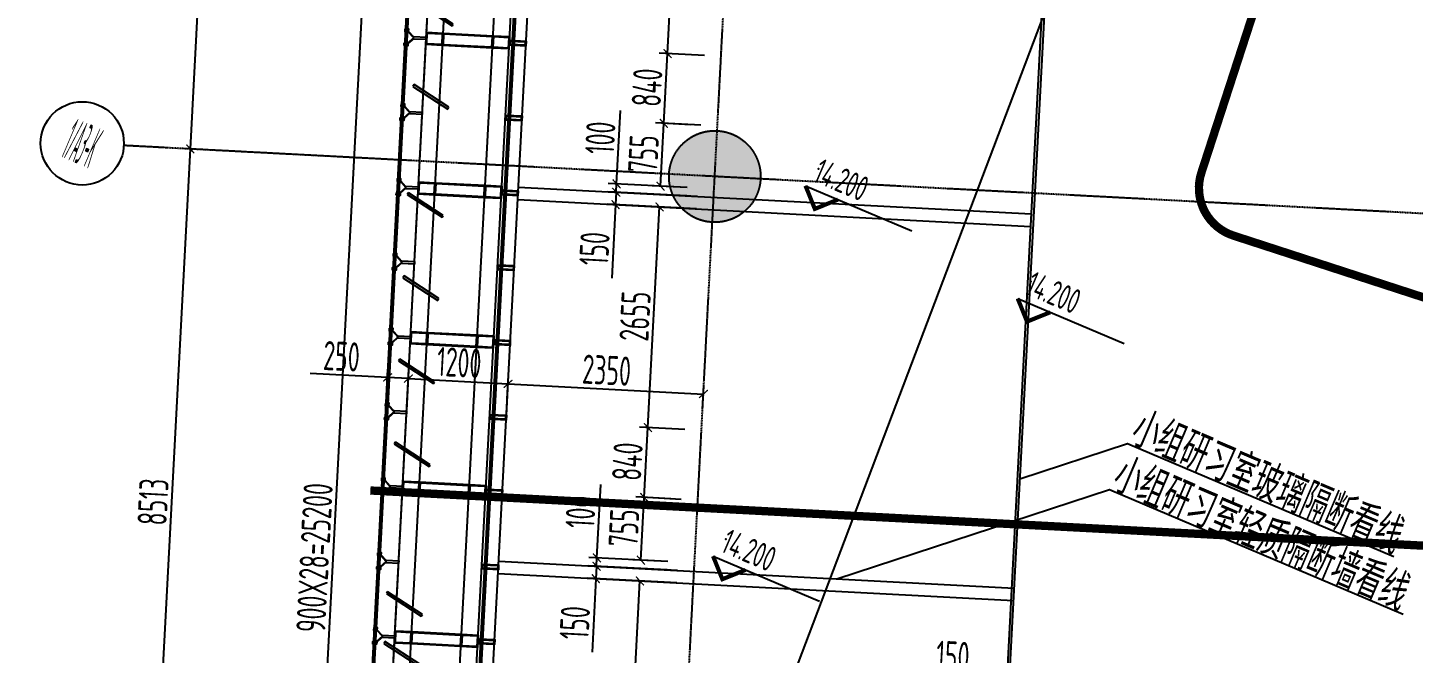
# Model space of a CAD drawing. Extents: x -3523 to 12007717, y -6694179 to 21431.
# Drawn here: x 11889920 to 11906569, y -6406538 to -6399022 of the extents above; entities that cross this region are included whole.
import ezdxf
from ezdxf.enums import TextEntityAlignment as Align
from ezdxf.xclip import XClip

# ---------------------------------------------------------------- set-up
doc = ezdxf.new("R2010")
doc.units = 0
doc.header["$LTSCALE"] = 10
doc.header["$MEASUREMENT"] = 0
doc.header["$XCLIPFRAME"] = 0
for name, pattern in [('A3-RG-axis-100$0$CENTER', [2, 1.25, -0.25, 0.25, -0.25]), ('A3-RI-4F$0$DASH', [0.35, 0.25, -0.1]), ('A3-SYMB-4F-100$0$$AUDIT_BAD_LTYPE2', [0]), ('DASHED2', [0.375, 0.25, -0.125])]:
    doc.linetypes.add(name, pattern=pattern)
for name, color, linetype in [('A-CLOD', 200, 'Continuous'), ('A3-RB-4F-100$0$A-DIMS-100', 1, 'Continuous'), ('A3-RG-axis-100$0$A-DIMS-100', 1, 'Continuous'), ('A3-RG-axis-100$0$A-GRID', 1, 'A3-RG-axis-100$0$CENTER'), ('A3-RG-axis-100$0$A-SYMB', 4, 'Continuous'), ('A3-RI-4F$0$A-DETAILS', 11, 'Continuous'), ('A3-RI-4F$0$A-FACD-ALUM', 30, 'Continuous'), ('A3-RI-4F$0$A-GLAZ', 140, 'Continuous'), ('A3-RI-4F$0$A-SYMB-VOID', 35, 'Continuous'), ('A3-RI-4F$0$A-WALL-FINI', 95, 'Continuous'), ('A3-RI-4F$0$A-WALL-STUD', 2, 'Continuous'), ('A3-RS-1F$0$A-HATH-GRAY', 8, 'Continuous'), ('A3-RS-1F$0$A-WALL', 7, 'Continuous'), ('A3-SYMB-4F-100$0$$AUDIT_BAD_LAYER1', 7, 'Continuous'), ('A3-SYMB-4F-100$0$A-SYMB', 4, 'Continuous'), ('A3-SYMB-4F-100$0$A-SYMB-AREA', 4, 'Continuous'), ('A3-SYMB-4F-100$0$A-SYMB-NAME', 4, 'Continuous'), ('A3-SYMB-4F-100$0$A-SYMB-NAME-E', 4, 'Continuous')]:
    doc.layers.add(name, color=color, linetype=linetype)
doc.layers.add('A3-RI-4F$0$临时层', color=140, linetype='Continuous', plot=False)
doc.styles.add('A3-RB-4F-100$0$XD2008', font='xd-hzs.shx', dxfattribs={"width": 0.7, "bigfont": 'xd-hztxt.shx'})
doc.styles.add('A3-RG-axis-100$0$ECADI', font='hzs.shx', dxfattribs={"width": 0.7, "bigfont": 'hztxt.shx'})
doc.styles.add('A3-RG-axis-100$0$XD2008', font='xd-hzs.shx', dxfattribs={"width": 0.7, "bigfont": 'xd-hztxt.shx'})
doc.styles.add('A3-SYMB-4F-100$0$ECADI', font='hzs.shx', dxfattribs={"width": 0.7, "bigfont": 'hztxt.shx'})
doc.styles.add('A3-SYMB-4F-100$0$XD2008', font='hzs.shx', dxfattribs={"width": 0.7, "bigfont": 'hztxt.shx'})
doc.dimstyles.new('A3-RB-4F-100$0$XD100$0', dxfattribs={"dimscale": 100, "dimtxt": 3.5, "dimasz": 1, "dimexe": 1, "dimexo": 2, "dimgap": 0.5, "dimtad": 1, "dimdec": 0, "dimdsep": 46, "dimtxsty": 'A3-RB-4F-100$0$XD2008', "dimblk1": 'A3-RB-4F-100$0$_ARCHTICK', "dimblk2": 'A3-RB-4F-100$0$_ARCHTICK', "dimsah": 1, "dimcen": 2.5, "dimclrt": 4, "dimaunit": 1, "dimadec": 0, "dimazin": 0, "dimtfac": 1, "dimtdec": 0, "dimtix": 1, "dimtmove": 0, "dimatfit": 3, "dimfxl": 0, "dimtolj": 1, "dimtzin": 0, "dimarcsym": 0})
doc.dimstyles.new('A3-RG-axis-100$0$XD100$0', dxfattribs={"dimscale": 100, "dimtxt": 3.5, "dimasz": 1, "dimexe": 1, "dimexo": 2, "dimgap": 0.5, "dimtad": 1, "dimdec": 0, "dimdsep": 46, "dimtxsty": 'A3-RG-axis-100$0$XD2008', "dimblk1": 'A3-RG-axis-100$0$_ARCHTICK', "dimblk2": 'A3-RG-axis-100$0$_ARCHTICK', "dimsah": 1, "dimcen": 2.5, "dimclrt": 4, "dimaunit": 1, "dimadec": 0, "dimazin": 0, "dimtfac": 1, "dimtdec": 0, "dimtix": 1, "dimtmove": 0, "dimatfit": 3, "dimfxl": 0, "dimtolj": 1, "dimtzin": 0, "dimarcsym": 0})

# ---------------------------------------------------------------- blocks, each defined once
blk = doc.blocks.new('A3-RI-4F$0$MRY-m_louver-vert-center - 4250h x 2500w x 500d - 25t - 1000 oc - -30 deg-1446859-3RD FLOOR PLAN')
at = {"layer": 'A3-RI-4F$0$A-FACD-ALUM'}
for p, q in [((-1522, -88), (-1772, -521)), ((-1750, -533), (-1500, -100)), ((-1500, -100), (-1522, -88)), ((-522, -88), (-772, -521)), ((-750, -533), (-500, -100)), ((-500, -100), (-522, -88)), ((478, -88), (228, -521)), ((250, -533), (500, -100)), ((500, -100), (478, -88)), ((1478, -88), (1228, -521)), ((1250, -533), (1500, -100)), ((1500, -100), (1478, -88)), ((-1772, -521), (-1750, -533)), ((-772, -521), (-750, -533)), ((228, -521), (250, -533)), ((1228, -521), (1250, -533))]:
    blk.add_line(p, q, dxfattribs=at)
blk = doc.blocks.new('A3-RI-4F$0$MRY-m_louver-vert-center - 9000h x 2500w x 500d - 25t - 600 oc - -30 deg-1445515-3RD FLOOR PLAN - BW')
at = {"layer": 'A3-RI-4F$0$A-FACD-ALUM'}
for p, q in [((-922, -88), (-1172, -521)), ((-1150, -533), (-900, -100)), ((-900, -100), (-922, -88)), ((-322, -88), (-572, -521)), ((-550, -533), (-300, -100)), ((-300, -100), (-322, -88)), ((278, -88), (28, -521)), ((50, -533), (300, -100)), ((300, -100), (278, -88)), ((878, -88), (628, -521)), ((650, -533), (900, -100)), ((900, -100), (878, -88)), ((-1172, -521), (-1150, -533)), ((-572, -521), (-550, -533)), ((28, -521), (50, -533)), ((628, -521), (650, -533))]:
    blk.add_line(p, q, dxfattribs=at)
blk = doc.blocks.new('A3-RI-4F')
at = {"layer": 'A3-RI-4F$0$A-DETAILS'}
for p, q in [((11894558, -6399143), (11894484, -6399209)), ((11894558, -6399150), (11894489, -6399212)), ((11894558, -6399143), (11894492, -6399070)), ((11894558, -6399136), (11894497, -6399068)), ((11894511, -6400042), (11894437, -6400108)), ((11894511, -6400042), (11894445, -6399968)), ((11894511, -6400035), (11894450, -6399967)), ((11894510, -6400049), (11894442, -6400110)), ((11894464, -6400941), (11894398, -6400867)), ((11894464, -6400934), (11894403, -6400865)), ((11894464, -6400941), (11894390, -6401007)), ((11894463, -6400948), (11894395, -6401009)), ((11894417, -6401839), (11894343, -6401906)), ((11894416, -6401846), (11894348, -6401908)), ((11894417, -6401839), (11894350, -6401766)), ((11894417, -6401832), (11894356, -6401764)), ((11894370, -6402738), (11894303, -6402665)), ((11894370, -6402731), (11894308, -6402663)), ((11894370, -6402738), (11894296, -6402804)), ((11894369, -6402745), (11894301, -6402807)), ((11894322, -6403637), (11894249, -6403703)), ((11894322, -6403644), (11894254, -6403706)), ((11894322, -6403637), (11894256, -6403563)), ((11894323, -6403630), (11894261, -6403562)), ((11894275, -6404536), (11894202, -6404602)), ((11894275, -6404536), (11894209, -6404462)), ((11894276, -6404529), (11894214, -6404460)), ((11894275, -6404543), (11894207, -6404604)), ((11894228, -6405434), (11894162, -6405361)), ((11894229, -6405427), (11894167, -6405359)), ((11894228, -6405434), (11894155, -6405501)), ((11894228, -6405442), (11894160, -6405503)), ((11894181, -6406333), (11894108, -6406399)), ((11894181, -6406340), (11894112, -6406402)), ((11894181, -6406333), (11894115, -6406260)), ((11894182, -6406326), (11894120, -6406258))]:
    blk.add_line(p, q, dxfattribs=at)
for points in [[(11894453, -6399037), (11894452, -6399067), (11894462, -6399068), (11894463, -6399038)], [(11894488, -6399039), (11894487, -6399069), (11894497, -6399070), (11894498, -6399040)], [(11894443, -6399237), (11894444, -6399207), (11894454, -6399208), (11894453, -6399238)], [(11894478, -6399239), (11894479, -6399209), (11894489, -6399210), (11894488, -6399240)], [(11894557, -6399158), (11894559, -6399128), (11894709, -6399136), (11894707, -6399166)], [(11894704, -6399226), (11894712, -6399076), (11894911, -6399087), (11894904, -6399236)], [(11894714, -6399216), (11894721, -6399087), (11894901, -6399096), (11894894, -6399226)], [(11894904, -6399236), (11894911, -6399087), (11895511, -6399118), (11895503, -6399268)], [(11894914, -6399227), (11894921, -6399097), (11895500, -6399127), (11895493, -6399257)], [(11895503, -6399268), (11895511, -6399118), (11895710, -6399128), (11895702, -6399278)], [(11895513, -6399258), (11895520, -6399128), (11895700, -6399138), (11895693, -6399268)], [(11895705, -6399233), (11895708, -6399173), (11895908, -6399184), (11895905, -6399244)], [(11895715, -6399224), (11895717, -6399184), (11895897, -6399193), (11895895, -6399233)], [(11894406, -6399936), (11894405, -6399966), (11894415, -6399967), (11894416, -6399937)], [(11894441, -6399938), (11894440, -6399968), (11894450, -6399969), (11894451, -6399939)], [(11894510, -6400057), (11894512, -6400027), (11894661, -6400035), (11894660, -6400065)], [(11894396, -6400136), (11894397, -6400106), (11894407, -6400107), (11894406, -6400137)], [(11894431, -6400138), (11894432, -6400108), (11894442, -6400108), (11894441, -6400138)], [(11895658, -6400132), (11895661, -6400072), (11895861, -6400083), (11895857, -6400142)], [(11895668, -6400123), (11895670, -6400083), (11895850, -6400092), (11895848, -6400132)], [(11894359, -6400835), (11894358, -6400865), (11894368, -6400866), (11894369, -6400836)], [(11894394, -6400837), (11894393, -6400867), (11894403, -6400867), (11894404, -6400837)], [(11894610, -6401023), (11894617, -6400874), (11894817, -6400884), (11894809, -6401034)], [(11894349, -6401035), (11894350, -6401005), (11894360, -6401005), (11894359, -6401035)], [(11894384, -6401037), (11894385, -6401007), (11894395, -6401007), (11894394, -6401037)], [(11894463, -6400956), (11894465, -6400926), (11894614, -6400934), (11894613, -6400963)], [(11894620, -6401014), (11894627, -6400884), (11894807, -6400894), (11894800, -6401023)], [(11894809, -6401034), (11894817, -6400884), (11895416, -6400915), (11895409, -6401065)], [(11894820, -6401024), (11894827, -6400895), (11895406, -6400925), (11895399, -6401055)], [(11895409, -6401065), (11895416, -6400915), (11895616, -6400926), (11895608, -6401076)], [(11895419, -6401056), (11895426, -6400926), (11895606, -6400935), (11895599, -6401065)], [(11895611, -6401031), (11895614, -6400971), (11895813, -6400981), (11895810, -6401041)], [(11895621, -6401021), (11895623, -6400981), (11895803, -6400991), (11895801, -6401031)], [(11894312, -6401734), (11894310, -6401764), (11894320, -6401764), (11894322, -6401734)], [(11894347, -6401736), (11894345, -6401766), (11894355, -6401766), (11894357, -6401736)], [(11894416, -6401854), (11894417, -6401824), (11894567, -6401832), (11894566, -6401862)], [(11895564, -6401930), (11895567, -6401870), (11895766, -6401880), (11895763, -6401940)], [(11894302, -6401934), (11894303, -6401904), (11894313, -6401904), (11894312, -6401934)], [(11894337, -6401935), (11894338, -6401905), (11894348, -6401906), (11894347, -6401936)], [(11895574, -6401920), (11895576, -6401880), (11895756, -6401890), (11895754, -6401930)], [(11894265, -6402633), (11894263, -6402663), (11894273, -6402663), (11894275, -6402633)], [(11894300, -6402634), (11894298, -6402664), (11894308, -6402665), (11894310, -6402635)], [(11894515, -6402821), (11894523, -6402671), (11894723, -6402682), (11894715, -6402831)], [(11894526, -6402811), (11894533, -6402682), (11894712, -6402691), (11894706, -6402821)], [(11894715, -6402831), (11894723, -6402682), (11895322, -6402713), (11895314, -6402863)], [(11894726, -6402822), (11894732, -6402692), (11895312, -6402722), (11895305, -6402852)], [(11894254, -6402832), (11894256, -6402802), (11894266, -6402803), (11894264, -6402833)], [(11894289, -6402834), (11894291, -6402804), (11894301, -6402805), (11894299, -6402835)], [(11894369, -6402753), (11894370, -6402723), (11894520, -6402731), (11894519, -6402761)], [(11895314, -6402863), (11895322, -6402713), (11895522, -6402723), (11895514, -6402873)], [(11895325, -6402853), (11895332, -6402724), (11895511, -6402733), (11895505, -6402863)], [(11895516, -6402828), (11895520, -6402768), (11895719, -6402779), (11895716, -6402839)], [(11895527, -6402819), (11895529, -6402779), (11895709, -6402788), (11895707, -6402828)], [(11894218, -6403531), (11894216, -6403561), (11894226, -6403562), (11894228, -6403532)], [(11894253, -6403533), (11894251, -6403563), (11894261, -6403564), (11894263, -6403534)], [(11894207, -6403731), (11894209, -6403701), (11894219, -6403702), (11894217, -6403732)], [(11894242, -6403733), (11894244, -6403703), (11894254, -6403703), (11894252, -6403733)], [(11894322, -6403652), (11894323, -6403622), (11894473, -6403630), (11894471, -6403660)], [(11895469, -6403727), (11895472, -6403667), (11895672, -6403678), (11895669, -6403738)], [(11895480, -6403718), (11895482, -6403678), (11895662, -6403687), (11895660, -6403727)], [(11894171, -6404430), (11894169, -6404460), (11894179, -6404461), (11894181, -6404431)], [(11894206, -6404432), (11894204, -6404462), (11894214, -6404462), (11894216, -6404432)], [(11894275, -6404551), (11894276, -6404521), (11894426, -6404529), (11894424, -6404559)], [(11894421, -6404618), (11894429, -6404469), (11894629, -6404479), (11894621, -6404629)], [(11894432, -6404609), (11894439, -6404479), (11894618, -6404489), (11894611, -6404618)], [(11894621, -6404629), (11894629, -6404479), (11895228, -6404511), (11895220, -6404660)], [(11894631, -6404619), (11894638, -6404490), (11895217, -6404520), (11895211, -6404650)], [(11895220, -6404660), (11895228, -6404511), (11895428, -6404521), (11895420, -6404671)], [(11895231, -6404651), (11895237, -6404521), (11895417, -6404530), (11895410, -6404660)], [(11894160, -6404630), (11894162, -6404600), (11894172, -6404600), (11894170, -6404630)], [(11894195, -6404632), (11894197, -6404602), (11894207, -6404602), (11894205, -6404632)], [(11895422, -6404626), (11895425, -6404566), (11895625, -6404576), (11895622, -6404636)], [(11895433, -6404616), (11895435, -6404576), (11895615, -6404586), (11895612, -6404626)], [(11894124, -6405329), (11894122, -6405359), (11894132, -6405359), (11894134, -6405329)], [(11894159, -6405331), (11894157, -6405361), (11894167, -6405361), (11894169, -6405331)], [(11894113, -6405529), (11894115, -6405499), (11894125, -6405499), (11894123, -6405529)], [(11894148, -6405530), (11894150, -6405500), (11894160, -6405501), (11894158, -6405531)], [(11894227, -6405449), (11894229, -6405419), (11894379, -6405427), (11894377, -6405457)], [(11895375, -6405525), (11895378, -6405465), (11895578, -6405475), (11895575, -6405535)], [(11895386, -6405515), (11895388, -6405475), (11895567, -6405485), (11895565, -6405525)], [(11894077, -6406228), (11894075, -6406258), (11894085, -6406258), (11894087, -6406228)], [(11894111, -6406229), (11894110, -6406259), (11894120, -6406260), (11894121, -6406230)], [(11894180, -6406348), (11894182, -6406318), (11894332, -6406326), (11894330, -6406356)], [(11894327, -6406416), (11894335, -6406266), (11894535, -6406277), (11894527, -6406426)], [(11894338, -6406407), (11894344, -6406277), (11894524, -6406286), (11894517, -6406416)], [(11894527, -6406426), (11894535, -6406277), (11895134, -6406308), (11895126, -6406458)], [(11894537, -6406417), (11894544, -6406287), (11895123, -6406318), (11895116, -6406447)], [(11895126, -6406458), (11895134, -6406308), (11895333, -6406319), (11895326, -6406468)], [(11895136, -6406448), (11895143, -6406319), (11895323, -6406328), (11895316, -6406458)], [(11895328, -6406423), (11895331, -6406363), (11895531, -6406374), (11895528, -6406434)], [(11894066, -6406427), (11894068, -6406397), (11894078, -6406398), (11894076, -6406428)], [(11894101, -6406429), (11894103, -6406399), (11894113, -6406400), (11894111, -6406430)], [(11895339, -6406414), (11895341, -6406374), (11895520, -6406383), (11895518, -6406423)]]:
    blk.add_lwpolyline(points, close=True, dxfattribs=at)
at = {"layer": 'A3-RI-4F$0$A-GLAZ'}
for p, q in [((11902455, -6392149), (11900973, -6420424)), ((11902485, -6392143), (11901002, -6420436)), ((11893427, -6418807), (11894806, -6392498)), ((11893453, -6418791), (11894830, -6392516)), ((11894758, -6417976), (11896053, -6393263)), ((11894783, -6417960), (11896077, -6393278))]:
    blk.add_line(p, q, dxfattribs=at)
at = {"layer": 'A3-RI-4F$0$A-SYMB-VOID'}
blk.add_lwpolyline([(11894928, -6417869), (11903466, -6395341), (11913721, -6391274)], dxfattribs=at)
at = {"layer": 'A3-RI-4F$0$A-WALL-FINI'}
for p, q in [((11893686, -6418645), (11895047, -6392685)), ((11893893, -6418516), (11895243, -6392768)), ((11894514, -6418128), (11895825, -6393124)), ((11894721, -6417998), (11896019, -6393242)), ((11894928, -6417869), (11896213, -6393361))]:
    blk.add_line(p, q, dxfattribs=at)
at = {"layer": 'A3-RI-4F$0$A-WALL-STUD'}
for p, q in [((11895816, -6400936), (11901977, -6401259)), ((11895808, -6401086), (11901970, -6401409)), ((11895580, -6405430), (11901772, -6405755)), ((11895572, -6405580), (11901764, -6405905))]:
    blk.add_line(p, q, dxfattribs=at)
at = {"layer": 'A3-RI-4F$0$临时层', "linetype": 'A3-RI-4F$0$DASH', "const_width": 100}
blk.add_lwpolyline([(11894037, -6404582), (11910091, -6405423)], dxfattribs=at)
at = {"layer": 'A3-RI-4F$0$A-FACD-ALUM'}
for name, p, rotation in [('A3-RI-4F$0$MRY-m_louver-vert-center - 4250h x 2500w x 500d - 25t - 1000 oc - -30 deg-1446859-3RD FLOOR PLAN', (11894541, -6398203), 86.99999999865307), ('A3-RI-4F$0$MRY-m_louver-vert-center - 4250h x 2500w x 500d - 25t - 1000 oc - -30 deg-1446859-3RD FLOOR PLAN', (11894316, -6402498), 86.99999999865307), ('A3-RI-4F$0$MRY-m_louver-vert-center - 9000h x 2500w x 500d - 25t - 600 oc - -30 deg-1445515-3RD FLOOR PLAN - BW', (11894096, -6406692), 86.99999999988873)]:
    blk.add_blockref(name, p, dxfattribs=dict(at, rotation=rotation))
blk = doc.blocks.new('A3-RG-axis-100$0$_ARCHTICK')
at = {"color": 0, "linetype": 'ByBlock', "const_width": 0.15}
blk.add_lwpolyline([(-0.5, -0.5), (0.5, 0.5)], dxfattribs=at)
blk = doc.blocks.new('*D233')
at = {"layer": 'A3-RG-axis-100$0$A-DIMS-100', "color": 0, "lineweight": -2}
for p, q in [((11891874, -6400479), (11892319, -6391978)), ((11896670, -6392206), (11892219, -6391972)), ((11894431, -6400613), (11891774, -6400474))]:
    blk.add_line(p, q, dxfattribs=at)
at = {"layer": 'Defpoints', "color": 0}
for p in [(11892319, -6391978), (11896869, -6392216), (11894631, -6400624)]:
    blk.add_point(p, dxfattribs=at)
at = {"layer": 'A3-RG-axis-100$0$A-DIMS-100', "color": 0, "lineweight": -2, "xscale": 100, "yscale": 100, "zscale": 100}
for p, rotation in [((11892319, -6391978), 86.99999999989261), ((11891874, -6400479), 266.9999999998926)]:
    blk.add_blockref('A3-RG-axis-100$0$_ARCHTICK', p, dxfattribs=dict(at, rotation=rotation))
at = {"layer": 'A3-RG-axis-100$0$A-DIMS-100', "color": 4, "insert": (11891872, -6396217), "char_height": 350, "attachment_point": 5, "rotation": 87, "style": 'A3-RG-axis-100$0$XD2008'}
blk.add_mtext('\\A1;8513', dxfattribs=at)
blk = doc.blocks.new('A3-RG-axis-100$0$ECADI-TAG-GRID')
at = {"color": 13}
blk.add_circle((0, 0), 5, dxfattribs=at)
at = {"style": 'A3-RG-axis-100$0$XD2008', "width": 0.7}
blk.add_attdef('GRID', text='', height=5, dxfattribs=at).set_placement((0, 0), align=Align.MIDDLE)
blk = doc.blocks.new('*D245')
at = {"layer": 'A3-RG-axis-100$0$A-DIMS-100', "color": 0, "lineweight": -2}
for p, q in [((11891428, -6408981), (11891874, -6400479)), ((11893932, -6400587), (11891774, -6400474)), ((11893486, -6409089), (11891328, -6408976))]:
    blk.add_line(p, q, dxfattribs=at)
at = {"layer": 'Defpoints', "color": 0}
for p in [(11891874, -6400479), (11894131, -6400598), (11893686, -6409100)]:
    blk.add_point(p, dxfattribs=at)
at = {"layer": 'A3-RG-axis-100$0$A-DIMS-100', "color": 0, "lineweight": -2, "xscale": 100, "yscale": 100, "zscale": 100}
for p, rotation in [((11891874, -6400479), 87.00005815433344), ((11891428, -6408981), 267.0000581543334)]:
    blk.add_blockref('A3-RG-axis-100$0$_ARCHTICK', p, dxfattribs=dict(at, rotation=rotation))
at = {"layer": 'A3-RG-axis-100$0$A-DIMS-100', "color": 4, "insert": (11891426, -6404719), "char_height": 350, "attachment_point": 5, "rotation": 87.0001, "style": 'A3-RG-axis-100$0$XD2008'}
blk.add_mtext('\\A1;8513', dxfattribs=at)
blk = doc.blocks.new('A3-SYMB-4F-100$0$ECADI-TAG-ROOM')
at = {"layer": 'A3-SYMB-4F-100$0$A-SYMB-AREA', "style": 'A3-SYMB-4F-100$0$ECADI', "width": 0.7}
blk.add_attdef('340M2', text='', height=2.5, dxfattribs=at).set_placement((7.17, -1.75), align=Align.MIDDLE_LEFT)
at = {"layer": 'A3-SYMB-4F-100$0$A-SYMB-NAME', "style": 'A3-SYMB-4F-100$0$ECADI', "width": 0.7}
blk.add_attdef('CHINESENAME', (-5.13, 0.09), '', height=4.5, dxfattribs=at)
at = {"layer": 'A3-SYMB-4F-100$0$A-SYMB-NAME-E', "style": 'A3-SYMB-4F-100$0$ECADI', "width": 0.7}
for tag, p in [('ENGLISHHIGH', (-5.13, 8.04)), ('ENGLISHLOW', (-5.13, 4.84))]:
    blk.add_attdef(tag, p, '', height=2.5, dxfattribs=at)
blk = doc.blocks.new('A3-SYMB-4F-100$0$ECADI-TAG-HGHT（国标）')
at = {"color": 1, "const_width": 0.5}
blk.add_lwpolyline([(-2.12, 2.12), (0, 0), (2.12, 2.12)], dxfattribs=at)
at = {"color": 1}
blk.add_point((-1.48, 4.6), dxfattribs=at)
at = {"layer": 'A3-SYMB-4F-100$0$$AUDIT_BAD_LAYER1', "color": 1, "linetype": 'A3-SYMB-4F-100$0$$AUDIT_BAD_LTYPE2'}
blk.add_line((-2.12, 2.12), (11.77, 2.12), dxfattribs=at)
at = {"style": 'A3-SYMB-4F-100$0$XD2008', "width": 0.7}
blk.add_attdef('FL', text='', height=3, dxfattribs=at).set_placement((-2.69, 2.97), align=Align.RIGHT)
for tag, p in [('F.F.L.', (2.28, 2.97)), ('T.O.S.', (2.28, -1.1))]:
    blk.add_attdef(tag, p, '', height=3, dxfattribs=at)
blk = doc.blocks.new('A3-SYMB-4F-100')
at = {"layer": 'A3-SYMB-4F-100$0$A-SYMB'}
for points in [[(11901841, -6404441), (11903137, -6404016), (11906334, -6405373)], [(11899643, -6405643), (11902918, -6404571), (11906447, -6406069)]]:
    blk.add_lwpolyline(points, dxfattribs=at)
ref = blk.add_blockref('A3-SYMB-4F-100$0$ECADI-TAG-HGHT（国标）', (11899378, -6401199), dxfattribs=dict(at, xscale=100, yscale=100, rotation=337))
ref.add_attrib('F.F.L.', '14.200', (11899343, -6400862), dxfattribs={"layer": '0', "height": 300, "rotation": 337, "style": 'A3-SYMB-4F-100$0$XD2008', "width": 0.7})
ref = blk.add_blockref('A3-SYMB-4F-100$0$ECADI-TAG-HGHT（国标）', (11901928, -6402553), dxfattribs=dict(at, xscale=100, yscale=100, rotation=337))
ref.add_attrib('F.F.L.', '14.200', (11901893, -6402216), dxfattribs={"layer": '0', "height": 300, "rotation": 337, "style": 'A3-SYMB-4F-100$0$XD2008', "width": 0.7})
ref = blk.add_blockref('A3-SYMB-4F-100$0$ECADI-TAG-ROOM', (11904127, -6404446), dxfattribs=dict(at, xscale=99.99999999989046, yscale=100.0000000001164, rotation=337.000000000036))
ref.add_attrib('CHINESENAME', '小组研习室玻璃隔断看线', (11903137, -6404016), dxfattribs={"height": 450, "rotation": 337, "style": 'A3-SYMB-4F-100$0$ECADI', "width": 0.7})
ref = blk.add_blockref('A3-SYMB-4F-100$0$ECADI-TAG-ROOM', (11903908, -6405000), dxfattribs=dict(at, xscale=99.99999999989046, yscale=100.0000000001164, rotation=337.000000000036))
ref.add_attrib('CHINESENAME', '小组研习室轻质隔断墙看线', (11902918, -6404571), dxfattribs={"height": 450, "rotation": 337, "style": 'A3-SYMB-4F-100$0$ECADI', "width": 0.7})
ref = blk.add_blockref('A3-SYMB-4F-100$0$ECADI-TAG-HGHT（国标）', (11898267, -6405648), dxfattribs=dict(at, xscale=100, yscale=100, rotation=337))
ref.add_attrib('F.F.L.', '14.200', (11898233, -6405311), dxfattribs={"layer": '0', "height": 300, "rotation": 337, "style": 'A3-SYMB-4F-100$0$XD2008', "width": 0.7})
blk = doc.blocks.new('A3-RB-4F-100$0$_ARCHTICK')
at = {"color": 0, "linetype": 'ByBlock', "const_width": 0.15}
blk.add_lwpolyline([(-0.5, -0.5), (0.5, 0.5)], dxfattribs=at)
blk = doc.blocks.new('*D3075')
at = {"layer": 'A3-RB-4F-100$0$A-DIMS-100', "color": 0, "lineweight": -2}
for p, q in [((11897137, -6408321), (11897276, -6405669)), ((11897720, -6405693), (11897176, -6405664)), ((11897581, -6408344), (11897037, -6408315))]:
    blk.add_line(p, q, dxfattribs=at)
at = {"layer": 'Defpoints', "color": 0}
for p in [(11897276, -6405669), (11897919, -6405703), (11897780, -6408354)]:
    blk.add_point(p, dxfattribs=at)
at = {"layer": 'A3-RB-4F-100$0$A-DIMS-100', "color": 0, "lineweight": -2, "xscale": 100, "yscale": 100, "zscale": 100}
for p, rotation in [((11897276, -6405669), 86.99999889225853), ((11897137, -6408321), 266.9999988922585)]:
    blk.add_blockref('A3-RB-4F-100$0$_ARCHTICK', p, dxfattribs=dict(at, rotation=rotation))
at = {"layer": 'A3-RB-4F-100$0$A-DIMS-100', "color": 4, "insert": (11896982, -6406983), "char_height": 350, "attachment_point": 5, "rotation": 87, "style": 'A3-RB-4F-100$0$XD2008'}
blk.add_mtext('\\A1;2655', dxfattribs=at)
blk = doc.blocks.new('*D3076')
at = {"layer": 'A3-RB-4F-100$0$A-DIMS-100', "color": 0, "lineweight": -2}
for p, q in [((11897373, -6403827), (11897512, -6401175)), ((11897955, -6401199), (11897412, -6401170)), ((11897816, -6403850), (11897273, -6403822))]:
    blk.add_line(p, q, dxfattribs=at)
at = {"layer": 'Defpoints', "color": 0}
for p in [(11897512, -6401175), (11898155, -6401209), (11898016, -6403861)]:
    blk.add_point(p, dxfattribs=at)
at = {"layer": 'A3-RB-4F-100$0$A-DIMS-100', "color": 0, "lineweight": -2, "xscale": 100, "yscale": 100, "zscale": 100}
for p, rotation in [((11897512, -6401175), 86.99999999920884), ((11897373, -6403827), 266.9999999992089)]:
    blk.add_blockref('A3-RB-4F-100$0$_ARCHTICK', p, dxfattribs=dict(at, rotation=rotation))
at = {"layer": 'A3-RB-4F-100$0$A-DIMS-100', "color": 4, "insert": (11897218, -6402489), "char_height": 350, "attachment_point": 5, "rotation": 87, "style": 'A3-RB-4F-100$0$XD2008'}
blk.add_mtext('\\A1;2655', dxfattribs=at)
blk = doc.blocks.new('*D3077')
at = {"layer": 'A3-RB-4F-100$0$A-DIMS-100', "color": 0, "lineweight": -2}
for p, q in [((11897963, -6401049), (11896891, -6400993)), ((11896991, -6400998), (11896983, -6401148)), ((11897955, -6401199), (11896883, -6401143)), ((11896983, -6401148), (11896937, -6402030))]:
    blk.add_line(p, q, dxfattribs=at)
at = {"layer": 'Defpoints', "color": 0}
for p in [(11896991, -6400998), (11898155, -6401209), (11898163, -6401059)]:
    blk.add_point(p, dxfattribs=at)
at = {"layer": 'A3-RB-4F-100$0$A-DIMS-100', "color": 0, "lineweight": -2, "xscale": 100, "yscale": 100, "zscale": 100}
for p, rotation in [((11896991, -6400998), 86.99999999911269), ((11896983, -6401148), 266.9999999991127)]:
    blk.add_blockref('A3-RB-4F-100$0$_ARCHTICK', p, dxfattribs=dict(at, rotation=rotation))
at = {"layer": 'A3-RB-4F-100$0$A-DIMS-100', "color": 4, "insert": (11896730, -6401677), "char_height": 350, "attachment_point": 5, "rotation": 87, "style": 'A3-RB-4F-100$0$XD2008'}
blk.add_mtext('\\A1;150', dxfattribs=at)
blk = doc.blocks.new('*D3078')
at = {"layer": 'A3-RB-4F-100$0$A-DIMS-100', "color": 0, "lineweight": -2}
for p, q in [((11897608, -6399333), (11897747, -6396682)), ((11898191, -6396705), (11897647, -6396676)), ((11898052, -6399356), (11897508, -6399328))]:
    blk.add_line(p, q, dxfattribs=at)
at = {"layer": 'Defpoints', "color": 0}
for p in [(11897747, -6396682), (11898390, -6396715), (11898251, -6399367)]:
    blk.add_point(p, dxfattribs=at)
at = {"layer": 'A3-RB-4F-100$0$A-DIMS-100', "color": 0, "lineweight": -2, "xscale": 100, "yscale": 100, "zscale": 100}
for p, rotation in [((11897747, -6396682), 86.99999999925073), ((11897608, -6399333), 266.9999999992507)]:
    blk.add_blockref('A3-RB-4F-100$0$_ARCHTICK', p, dxfattribs=dict(at, rotation=rotation))
at = {"layer": 'A3-RB-4F-100$0$A-DIMS-100', "color": 4, "insert": (11897453, -6397996), "char_height": 350, "attachment_point": 5, "rotation": 87, "style": 'A3-RB-4F-100$0$XD2008'}
blk.add_mtext('\\A1;2655', dxfattribs=at)
blk = doc.blocks.new('*D3080')
at = {"layer": 'A3-RB-4F-100$0$A-DIMS-100', "color": 0, "lineweight": -2}
for p, q in [((11896996, -6400898), (11897042, -6400016)), ((11897840, -6401042), (11896891, -6400993)), ((11897845, -6400943), (11896896, -6400893)), ((11896991, -6400998), (11896996, -6400898))]:
    blk.add_line(p, q, dxfattribs=at)
at = {"layer": 'Defpoints', "color": 0}
for p in [(11896996, -6400898), (11898045, -6400953), (11898040, -6401053)]:
    blk.add_point(p, dxfattribs=at)
at = {"layer": 'A3-RB-4F-100$0$A-DIMS-100', "color": 0, "lineweight": -2, "xscale": 100, "yscale": 100, "zscale": 100}
for p, rotation in [((11896996, -6400898), 87.00000989706533), ((11896991, -6400998), 267.0000098970653)]:
    blk.add_blockref('A3-RB-4F-100$0$_ARCHTICK', p, dxfattribs=dict(at, rotation=rotation))
at = {"layer": 'A3-RB-4F-100$0$A-DIMS-100', "color": 4, "insert": (11896800, -6400345), "char_height": 350, "attachment_point": 5, "rotation": 87, "style": 'A3-RB-4F-100$0$XD2008'}
blk.add_mtext('\\A1;100', dxfattribs=at)
blk = doc.blocks.new('*D3081')
at = {"layer": 'A3-RB-4F-100$0$A-DIMS-100', "color": 0, "lineweight": -2}
for p, q in [((11897885, -6400189), (11897464, -6400167)), ((11897524, -6400926), (11897564, -6400172)), ((11897845, -6400943), (11897424, -6400921))]:
    blk.add_line(p, q, dxfattribs=at)
at = {"layer": 'Defpoints', "color": 0}
for p in [(11897564, -6400172), (11898084, -6400199), (11898045, -6400953)]:
    blk.add_point(p, dxfattribs=at)
at = {"layer": 'A3-RB-4F-100$0$A-DIMS-100', "color": 0, "lineweight": -2, "xscale": 100, "yscale": 100, "zscale": 100}
for p, rotation in [((11897564, -6400172), 87.00000989709957), ((11897524, -6400926), 267.0000098970996)]:
    blk.add_blockref('A3-RB-4F-100$0$_ARCHTICK', p, dxfattribs=dict(at, rotation=rotation))
at = {"layer": 'A3-RB-4F-100$0$A-DIMS-100', "color": 4, "insert": (11897319, -6400537), "char_height": 350, "attachment_point": 5, "rotation": 87, "style": 'A3-RB-4F-100$0$XD2008'}
blk.add_mtext('\\A1;755', dxfattribs=at)
blk = doc.blocks.new('*D3082')
at = {"layer": 'A3-RB-4F-100$0$A-DIMS-100', "color": 0, "lineweight": -2}
for p, q in [((11897649, -6404682), (11897228, -6404660)), ((11897289, -6405420), (11897328, -6404666)), ((11897610, -6405436), (11897189, -6405414))]:
    blk.add_line(p, q, dxfattribs=at)
at = {"layer": 'Defpoints', "color": 0}
for p in [(11897328, -6404666), (11897849, -6404693), (11897809, -6405447)]:
    blk.add_point(p, dxfattribs=at)
at = {"layer": 'A3-RB-4F-100$0$A-DIMS-100', "color": 0, "lineweight": -2, "xscale": 100, "yscale": 100, "zscale": 100}
for p, rotation in [((11897328, -6404666), 87.00000989707257), ((11897289, -6405420), 267.0000098970725)]:
    blk.add_blockref('A3-RB-4F-100$0$_ARCHTICK', p, dxfattribs=dict(at, rotation=rotation))
at = {"layer": 'A3-RB-4F-100$0$A-DIMS-100', "color": 4, "insert": (11897084, -6405031), "char_height": 350, "attachment_point": 5, "rotation": 87, "style": 'A3-RB-4F-100$0$XD2008'}
blk.add_mtext('\\A1;755', dxfattribs=at)
blk = doc.blocks.new('*D3087')
at = {"layer": 'A3-RB-4F-100$0$A-DIMS-100', "color": 0, "lineweight": -2}
for p, q in [((11897727, -6405543), (11896655, -6405487)), ((11896755, -6405492), (11896747, -6405642)), ((11897720, -6405693), (11896648, -6405636)), ((11896747, -6405642), (11896701, -6406524))]:
    blk.add_line(p, q, dxfattribs=at)
at = {"layer": 'Defpoints', "color": 0}
for p in [(11896755, -6405492), (11897919, -6405703), (11897927, -6405553)]:
    blk.add_point(p, dxfattribs=at)
at = {"layer": 'A3-RB-4F-100$0$A-DIMS-100', "color": 0, "lineweight": -2, "xscale": 100, "yscale": 100, "zscale": 100}
for p, rotation in [((11896755, -6405492), 86.99999999911269), ((11896747, -6405642), 266.9999999991127)]:
    blk.add_blockref('A3-RB-4F-100$0$_ARCHTICK', p, dxfattribs=dict(at, rotation=rotation))
at = {"layer": 'A3-RB-4F-100$0$A-DIMS-100', "color": 4, "insert": (11896494, -6406171), "char_height": 350, "attachment_point": 5, "rotation": 87, "style": 'A3-RB-4F-100$0$XD2008'}
blk.add_mtext('\\A1;150', dxfattribs=at)
blk = doc.blocks.new('*D3088')
at = {"layer": 'A3-RB-4F-100$0$A-DIMS-100', "color": 0, "lineweight": -2}
for p, q in [((11896760, -6405392), (11896807, -6404510)), ((11897604, -6405536), (11896655, -6405487)), ((11897610, -6405436), (11896661, -6405387)), ((11896755, -6405492), (11896760, -6405392))]:
    blk.add_line(p, q, dxfattribs=at)
at = {"layer": 'Defpoints', "color": 0}
for p in [(11896760, -6405392), (11897809, -6405447), (11897804, -6405547)]:
    blk.add_point(p, dxfattribs=at)
at = {"layer": 'A3-RB-4F-100$0$A-DIMS-100', "color": 0, "lineweight": -2, "xscale": 100, "yscale": 100, "zscale": 100}
for p, rotation in [((11896760, -6405392), 87.00000989706533), ((11896755, -6405492), 267.0000098970653)]:
    blk.add_blockref('A3-RB-4F-100$0$_ARCHTICK', p, dxfattribs=dict(at, rotation=rotation))
at = {"layer": 'A3-RB-4F-100$0$A-DIMS-100', "color": 4, "insert": (11896564, -6404839), "char_height": 350, "attachment_point": 5, "rotation": 87, "style": 'A3-RB-4F-100$0$XD2008'}
blk.add_mtext('\\A1;100', dxfattribs=at)
blk = doc.blocks.new('*D3098')
at = {"layer": 'A3-RB-4F-100$0$A-DIMS-100', "color": 0, "lineweight": -2}
for p, q in [((11897816, -6403850), (11897273, -6403822)), ((11897329, -6404666), (11897373, -6403827)), ((11897772, -6404689), (11897229, -6404660))]:
    blk.add_line(p, q, dxfattribs=at)
at = {"layer": 'Defpoints', "color": 0}
for p in [(11897373, -6403827), (11898016, -6403861), (11897972, -6404699)]:
    blk.add_point(p, dxfattribs=at)
at = {"layer": 'A3-RB-4F-100$0$A-DIMS-100', "color": 0, "lineweight": -2, "xscale": 100, "yscale": 100, "zscale": 100}
for p, rotation in [((11897373, -6403827), 87.00000980713212), ((11897329, -6404666), 267.0000098071321)]:
    blk.add_blockref('A3-RB-4F-100$0$_ARCHTICK', p, dxfattribs=dict(at, rotation=rotation))
at = {"layer": 'A3-RB-4F-100$0$A-DIMS-100', "color": 4, "insert": (11897126, -6404234), "char_height": 350, "attachment_point": 5, "rotation": 87, "style": 'A3-RB-4F-100$0$XD2008'}
blk.add_mtext('\\A1;840', dxfattribs=at)
blk = doc.blocks.new('*D3099')
at = {"layer": 'A3-RB-4F-100$0$A-DIMS-100', "color": 0, "lineweight": -2}
for p, q in [((11898052, -6399356), (11897508, -6399328)), ((11897564, -6400172), (11897608, -6399333)), ((11898008, -6400195), (11897464, -6400167))]:
    blk.add_line(p, q, dxfattribs=at)
at = {"layer": 'Defpoints', "color": 0}
for p in [(11897608, -6399333), (11898251, -6399367), (11898207, -6400206)]:
    blk.add_point(p, dxfattribs=at)
at = {"layer": 'A3-RB-4F-100$0$A-DIMS-100', "color": 0, "lineweight": -2, "xscale": 100, "yscale": 100, "zscale": 100}
for p, rotation in [((11897608, -6399333), 87.00000980713212), ((11897564, -6400172), 267.0000098071321)]:
    blk.add_blockref('A3-RB-4F-100$0$_ARCHTICK', p, dxfattribs=dict(at, rotation=rotation))
at = {"layer": 'A3-RB-4F-100$0$A-DIMS-100', "color": 4, "insert": (11897362, -6399741), "char_height": 350, "attachment_point": 5, "rotation": 87, "style": 'A3-RB-4F-100$0$XD2008'}
blk.add_mtext('\\A1;840', dxfattribs=at)
blk = doc.blocks.new('*D3100')
at = {"layer": 'A3-RB-4F-100$0$A-DIMS-100', "color": 0, "lineweight": -2}
for p, q in [((11892931, -6417984), (11894250, -6392818)), ((11894688, -6392841), (11894150, -6392813)), ((11893369, -6418007), (11892831, -6417979))]:
    blk.add_line(p, q, dxfattribs=at)
at = {"layer": 'Defpoints', "color": 0}
for p in [(11894250, -6392818), (11894888, -6392852), (11893569, -6418017)]:
    blk.add_point(p, dxfattribs=at)
at = {"layer": 'A3-RB-4F-100$0$A-DIMS-100', "color": 0, "lineweight": -2, "xscale": 100, "yscale": 100, "zscale": 100}
for p, rotation in [((11894250, -6392818), 86.99999999865629), ((11892931, -6417984), 266.9999999986563)]:
    blk.add_blockref('A3-RB-4F-100$0$_ARCHTICK', p, dxfattribs=dict(at, rotation=rotation))
at = {"layer": 'A3-RB-4F-100$0$A-DIMS-100', "color": 4, "insert": (11893366, -6405389), "char_height": 350, "attachment_point": 5, "rotation": 87, "style": 'A3-RB-4F-100$0$XD2008'}
blk.add_mtext('\\A1;900X28=25200', dxfattribs=at)
blk = doc.blocks.new('*D3111')
at = {"layer": 'A3-RB-4F-100$0$A-DIMS-100', "color": 0, "lineweight": -2}
for p, q in [((11901566, -6406822), (11900684, -6406775)), ((11901542, -6407273), (11901571, -6406722)), ((11901715, -6406830), (11901566, -6406822)), ((11901692, -6407281), (11901721, -6406730))]:
    blk.add_line(p, q, dxfattribs=at)
at = {"layer": 'Defpoints', "color": 0}
for p in [(11901715, -6406830), (11901532, -6407473), (11901681, -6407480)]:
    blk.add_point(p, dxfattribs=at)
at = {"layer": 'A3-RB-4F-100$0$A-DIMS-100', "color": 0, "lineweight": -2, "xscale": 100, "yscale": 100, "zscale": 100}
for p, rotation in [((11901566, -6406822), 177.0000104738944), ((11901715, -6406830), 357.0000104738944)]:
    blk.add_blockref('A3-RB-4F-100$0$_ARCHTICK', p, dxfattribs=dict(at, rotation=rotation))
at = {"layer": 'A3-RB-4F-100$0$A-DIMS-100', "color": 4, "insert": (11901037, -6406569), "char_height": 350, "attachment_point": 5, "rotation": 357, "style": 'A3-RB-4F-100$0$XD2008'}
blk.add_mtext('\\A1;150', dxfattribs=at)
blk = doc.blocks.new('*D3166')
at = {"layer": 'A3-RB-4F-100$0$A-DIMS-100', "color": 0, "lineweight": -2}
for p, q in [((11894244, -6403224), (11893315, -6403176)), ((11894224, -6403606), (11894249, -6403125)), ((11894474, -6403619), (11894499, -6403138)), ((11894494, -6403238), (11894244, -6403224))]:
    blk.add_line(p, q, dxfattribs=at)
at = {"layer": 'Defpoints', "color": 0}
for p in [(11894494, -6403238), (11894213, -6403806), (11894463, -6403819)]:
    blk.add_point(p, dxfattribs=at)
at = {"layer": 'A3-RB-4F-100$0$A-DIMS-100', "color": 0, "lineweight": -2, "xscale": 100, "yscale": 100, "zscale": 100}
for p, rotation in [((11894244, -6403224), 176.9999999991949), ((11894494, -6403238), 356.9999999991949)]:
    blk.add_blockref('A3-RB-4F-100$0$_ARCHTICK', p, dxfattribs=dict(at, rotation=rotation))
at = {"layer": 'A3-RB-4F-100$0$A-DIMS-100', "color": 4, "insert": (11893691, -6402970), "char_height": 350, "attachment_point": 5, "rotation": 357, "style": 'A3-RB-4F-100$0$XD2008'}
blk.add_mtext('\\A1;250', dxfattribs=at)
blk = doc.blocks.new('*D3167')
at = {"layer": 'A3-RB-4F-100$0$A-DIMS-100', "color": 0, "lineweight": -2}
for p, q in [((11894474, -6403619), (11894499, -6403138)), ((11895672, -6403682), (11895697, -6403201)), ((11894494, -6403238), (11895692, -6403300))]:
    blk.add_line(p, q, dxfattribs=at)
at = {"layer": 'Defpoints', "color": 0}
for p in [(11895692, -6403300), (11894463, -6403819), (11895661, -6403882)]:
    blk.add_point(p, dxfattribs=at)
at = {"layer": 'A3-RB-4F-100$0$A-DIMS-100', "color": 0, "lineweight": -2, "xscale": 100, "yscale": 100, "zscale": 100}
for p, rotation in [((11894494, -6403238), 176.9999999991897), ((11895692, -6403300), 356.9999999991897)]:
    blk.add_blockref('A3-RB-4F-100$0$_ARCHTICK', p, dxfattribs=dict(at, rotation=rotation))
at = {"layer": 'A3-RB-4F-100$0$A-DIMS-100', "color": 4, "insert": (11895105, -6403044), "char_height": 350, "attachment_point": 5, "rotation": 357, "style": 'A3-RB-4F-100$0$XD2008'}
blk.add_mtext('\\A1;1200', dxfattribs=at)
blk = doc.blocks.new('*D2472')
at = {"layer": 'A3-RB-4F-100$0$A-DIMS-100', "color": 0, "lineweight": -2}
for p, q in [((11895682, -6403482), (11895697, -6403201)), ((11895692, -6403300), (11898039, -6403423)), ((11898029, -6403605), (11898044, -6403323))]:
    blk.add_line(p, q, dxfattribs=at)
at = {"layer": 'Defpoints', "color": 0}
for p in [(11898039, -6403423), (11895672, -6403682), (11898019, -6403805)]:
    blk.add_point(p, dxfattribs=at)
at = {"layer": 'A3-RB-4F-100$0$A-DIMS-100', "color": 0, "lineweight": -2, "xscale": 100, "yscale": 100, "zscale": 100}
for p, rotation in [((11895692, -6403300), 176.9999999999088), ((11898039, -6403423), 356.9999999999088)]:
    blk.add_blockref('A3-RB-4F-100$0$_ARCHTICK', p, dxfattribs=dict(at, rotation=rotation))
at = {"layer": 'A3-RB-4F-100$0$A-DIMS-100', "color": 4, "insert": (11896877, -6403137), "char_height": 350, "attachment_point": 5, "rotation": 357, "style": 'A3-RB-4F-100$0$XD2008'}
blk.add_mtext('\\A1;2350', dxfattribs=at)
blk = doc.blocks.new('A3-RS-1F')
at = {"layer": 'A3-RS-1F$0$A-HATH-GRAY'}
h = blk.add_hatch(color=256, dxfattribs=at)
edge = h.paths.add_edge_path()
edge.add_arc((11898176, -6400810), 550, 0, 360)
at = {"layer": 'A3-RS-1F$0$A-WALL'}
blk.add_circle((11898176, -6400810), 550, dxfattribs=at)
blk = doc.blocks.new('A3-RG-axis-100')
at = {"layer": 'A3-RG-axis-100$0$A-GRID'}
for p, q in [((11893449.6, -6423158.3), (11896491.4, -6365116.8)), ((11896925.9, -6424656.2), (11900036.5, -6365302.6)), ((11907163.1, -6401280.7), (11891074.7, -6400437.6))]:
    blk.add_line(p, q, dxfattribs=at)
at = {"layer": 'A3-RG-axis-100$0$A-SYMB'}
ref = blk.add_blockref('A3-RG-axis-100$0$ECADI-TAG-GRID', (11890575.3, -6400412), dxfattribs=dict(at, xscale=99.99999999999999, yscale=99.99999999999999, zscale=100, rotation=336.9999999998927))
ref.add_attrib('GRID', '1/A3-K', dxfattribs={"layer": '0', "height": 500, "rotation": 337, "style": 'A3-RG-axis-100$0$ECADI', "width": 0.2}).set_placement((11890575.3, -6400412), align=Align.MIDDLE)
at = {"layer": 'A3-RG-axis-100$0$A-DIMS-100'}
dim = blk.add_linear_dim(base=(11892319.1, -6391977.7), p1=(11894630.6, -6400623.9), p2=(11896869.3, -6392216.2), angle=87, dimstyle='A3-RG-axis-100$0$XD100$0', override={"dimasz": 1}, dxfattribs=at)
dim.commit()
dim.dimension.update_dxf_attribs({"geometry": '*D233', "text_midpoint": (11891871.6, -6396216.8)})
dim = blk.add_aligned_dim(p1=(11893685.7, -6409099.6), p2=(11894131.3, -6400597.8), distance=2260.8, text='8513', dimstyle='A3-RG-axis-100$0$XD100$0', override={"dimasz": 1}, dxfattribs=at)
dim.commit()
dim.dimension.update_dxf_attribs({"geometry": '*D245', "text_midpoint": (11891426.1, -6404718.6)})
blk = doc.blocks.new('A3-RB-4F-100')
at = {"layer": 'A3-RB-4F-100$0$A-DIMS-100'}
dim = blk.add_aligned_dim(p1=(11893568.8, -6418017.2), p2=(11894887.7, -6392851.7), distance=638.8, text='900X28=25200', dimstyle='A3-RB-4F-100$0$XD100$0', override={"dimasz": 1, "dimadec": 3}, dxfattribs=at)
dim.commit()
dim.dimension.update_dxf_attribs({"geometry": '*D3100', "text_midpoint": (11893365.7, -6405389.3)})
for p1, p2, distance, override, picture, middle in [((11898251.3, -6399366.7), (11898390.3, -6396715.4), 643.9, {"dimasz": 1, "dimadec": 3}, '*D3078', (11897453, -6397995.6)), ((11898207.3, -6400205.6), (11898251.3, -6399366.7), 643.9, {"dimasz": 1, "dimadec": 3}, '*D3099', (11897361.6, -6399740.7)), ((11898044.8, -6400953.1), (11898084.4, -6400199.1), 521.3, {"dimasz": 1, "dimadec": 3}, '*D3081', (11897319.3, -6400537)), ((11898015.8, -6403860.5), (11898154.7, -6401209.2), 643.9, {"dimasz": 1, "dimadec": 3}, '*D3076', (11897217.5, -6402489.4)), ((11894463.1, -6403819.1), (11895661.5, -6403881.9), 582.3, {"dimasz": 1, "dimadec": 3}, '*D3167', (11895104.5, -6403044.3)), ((11895671.9, -6403682.2), (11898018.7, -6403805.2), 382.3, {"dimadec": 3}, '*D2472', (11896877.1, -6403137.2)), ((11897971.8, -6404699.4), (11898015.8, -6403860.5), 643.9, {"dimasz": 1, "dimadec": 3}, '*D3098', (11897126.1, -6404234.5)), ((11897809.3, -6405446.9), (11897848.8, -6404692.9), 521.3, {"dimasz": 1, "dimadec": 3}, '*D3082', (11897083.8, -6405030.9)), ((11897780.3, -6408354.4), (11897919.2, -6405703), 643.9, {"dimasz": 1, "dimadec": 3}, '*D3075', (11896982, -6406983.2))]:
    dim = blk.add_aligned_dim(p1=p1, p2=p2, distance=distance, dimstyle='A3-RB-4F-100$0$XD100$0', override=override, dxfattribs=at)
    dim.commit()
    dim.dimension.update_dxf_attribs({"geometry": picture, "text_midpoint": middle})
for base, p1, p2, angle, picture, middle in [((11896996, -6400898.1), (11898039.6, -6401052.9), (11898044.8, -6400953.1), 87.00001, '*D3080', (11897024.3, -6400357.2)), ((11896990.7, -6400998), (11898154.7, -6401209.2), (11898162.6, -6401059.4), 87, '*D3077', (11896954.5, -6401688.7)), ((11894493.6, -6403237.6), (11894213.5, -6403806), (11894463.1, -6403819.1), 357, '*D3166', (11893679.7, -6403194.9)), ((11896760.5, -6405391.9), (11897804.1, -6405546.8), (11897809.3, -6405446.9), 87.00001, '*D3088', (11896788.8, -6404851)), ((11896755.2, -6405491.8), (11897919.2, -6405703), (11897927.1, -6405553.2), 87, '*D3087', (11896719, -6406182.5)), ((11901715.5, -6406829.5), (11901531.6, -6407472.6), (11901681.4, -6407480.4), 357.00001, '*D3111', (11901024.8, -6406793.3))]:
    dim = blk.add_linear_dim(base=base, p1=p1, p2=p2, angle=angle, dimstyle='A3-RB-4F-100$0$XD100$0', override={"dimasz": 1, "dimadec": 3}, dxfattribs=at)
    dim.commit()
    dim.dimension.update_dxf_attribs({"geometry": picture, "text_midpoint": middle, "dimtype": 129})

msp = doc.modelspace()

# ---------------------------------------------------------------- linework, layer by layer
at = {"layer": 'A-CLOD', "linetype": 'DASHED2', "const_width": 100}
msp.add_lwpolyline([(11908048, -6390316), (11920152, -6394249, -0.414212), (11920537, -6395005), (11917267, -6405068, -0.414214), (11916511, -6405453), (11904408, -6401520, -0.414214), (11904023, -6400764), (11907292, -6390701, -0.414215)], format="xyb", close=True, dxfattribs=at)

# ---------------------------------------------------------------- block references
for name in ['A3-RB-4F-100', 'A3-RI-4F', 'A3-RG-axis-100', 'A3-SYMB-4F-100']:
    msp.add_blockref(name, (0, 0))
ref = msp.add_blockref('A3-RS-1F', (0, 0))
XClip(ref).set_block_clipping_path([(11871425.4322899505, -6415321.6611522771), (11906602.3863900397, -6425223.3304480491), (11927660.6718041506, -6433885.5894491719), (11979180.2172092292, -6452870.0973187089), (12006666.0703704003, -6383055.1873073513), (11899640.5729718395, -6357118.50795958), (11882000.8699817006, -6406957.6178313009)])

doc.saveas('drawing.dxf')
